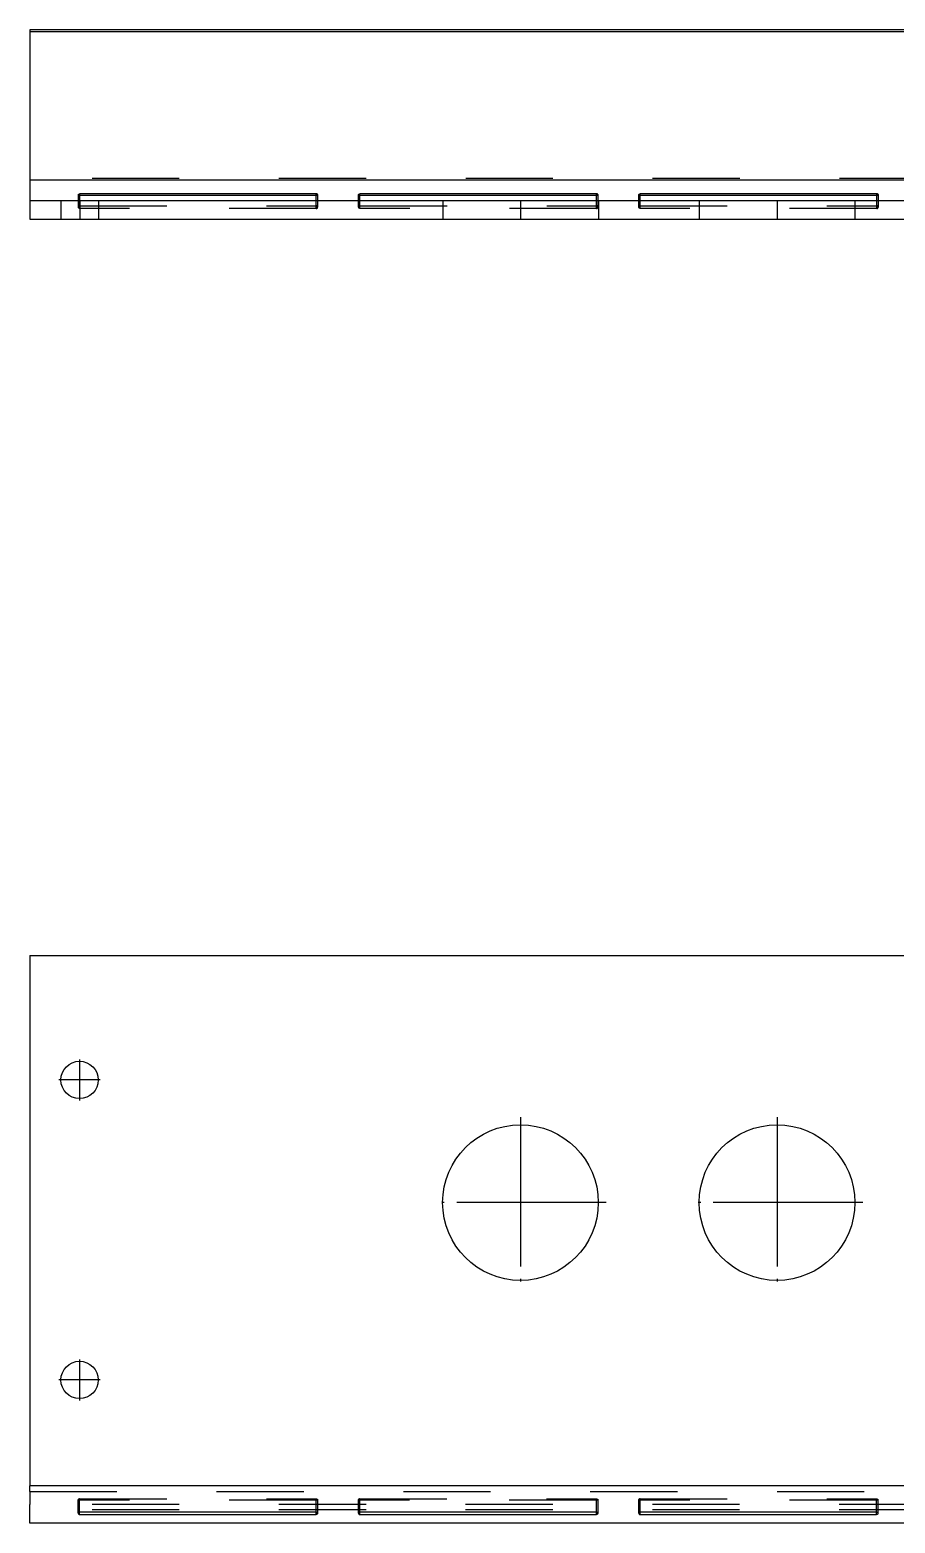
# Model space of a CAD drawing. Header units: millimetres. Extents: x 0 to 426, y 0 to 302.
# Drawn here: x 36.6 to 71.3, y 152.6 to 212.6 of the extents above; entities that cross this region are included whole.
import ezdxf

# ---------------------------------------------------------------- set-up
doc = ezdxf.new("R2010")
doc.units = ezdxf.units.MM
doc.linetypes.add('DASHED', pattern=[15, 7, -8])
doc.linetypes.add('DOT_CENTER', pattern=[14, 12, -1, 0, -1])
doc.layers.add('1', color=7, linetype='Continuous')

# ---------------------------------------------------------------- blocks, each defined once
blk = doc.blocks.new('plaat_achter__1', base_point=(73.17, 305.2))
at = {"color": 7, "linetype": 'Continuous'}
for p, q in [((73.17, 350.79), (73.17, 308.2)), ((73.17, 350.79), (370.17, 350.79)), ((73.17, 307.75), (73.17, 308.2)), ((73.17, 307.75), (73.17, 306.71)), ((73.17, 306.7), (73.17, 306.71)), ((73.17, 306.26), (73.17, 306.7)), ((73.17, 305.21), (73.17, 306.26)), ((96.17, 306.09), (77.17, 306.09)), ((77.17, 305.9), (96.17, 305.9)), ((118.67, 306.09), (99.67, 306.09)), ((99.67, 305.9), (118.67, 305.9)), ((141.17, 306.09), (122.17, 306.09)), ((122.17, 305.9), (141.17, 305.9)), ((73.17, 305.2), (73.17, 305.21)), ((370.17, 305.2), (73.17, 305.2))]:
    blk.add_line(p, q, dxfattribs=at)
at = {"color": 2, "linetype": 'Continuous'}
for p, q in [((370.17, 308.2), (73.17, 308.2)), ((77.17, 305.9), (77.17, 306.09)), ((96.17, 305.9), (96.17, 306.09)), ((99.67, 305.9), (99.67, 306.09)), ((118.67, 305.9), (118.67, 306.09)), ((122.17, 305.9), (122.17, 306.09)), ((141.17, 305.9), (141.17, 306.09))]:
    blk.add_line(p, q, dxfattribs=at)
at = {"color": 1, "linetype": 'DASHED'}
for p, q in [((73.17, 307.75), (370.17, 307.75)), ((77.17, 307.05), (77.17, 307.15)), ((77.17, 307.15), (96.17, 307.15)), ((77.17, 306.09), (77.17, 307.05)), ((96.17, 307.05), (77.17, 307.05)), ((96.17, 307.05), (96.17, 307.15)), ((96.17, 306.09), (96.17, 307.05)), ((99.67, 307.15), (118.67, 307.15)), ((99.67, 307.05), (99.67, 307.15)), ((99.67, 306.09), (99.67, 307.05)), ((118.67, 307.05), (99.67, 307.05)), ((118.67, 307.05), (118.67, 307.15)), ((118.67, 306.09), (118.67, 307.05)), ((122.17, 307.05), (122.17, 307.15)), ((122.17, 307.15), (141.17, 307.15)), ((122.17, 306.09), (122.17, 307.05)), ((141.17, 307.05), (122.17, 307.05)), ((141.17, 307.05), (141.17, 307.15)), ((141.17, 306.09), (141.17, 307.05)), ((370.17, 306.71), (73.17, 306.71)), ((370.17, 306.7), (73.17, 306.7)), ((370.17, 306.26), (73.17, 306.26)), ((370.17, 305.21), (73.17, 305.21))]:
    blk.add_line(p, q, dxfattribs=at)
at = {"color": 7, "linetype": 'Continuous'}
for centre, radius in [((77.17, 340.79), 1.5), ((112.57, 330.94), 6.25), ((133.17, 330.94), 6.25), ((77.17, 316.7), 1.5)]:
    blk.add_circle(centre, radius, dxfattribs=at)
at = {"color": 1, "linetype": 'DASHED'}
for points, knots in [([(77.17, 307.15), (77.17, 307.15), (77.16, 307.15), (77.15, 307.15), (77.14, 307.14), (77.14, 307.14), (77.13, 307.14), (77.12, 307.14), (77.11, 307.13), (77.1, 307.13), (77.1, 307.13), (77.09, 307.12), (77.09, 307.12), (77.08, 307.12), (77.08, 307.11), (77.08, 307.11), (77.07, 307.1), (77.07, 307.1), (77.07, 307.1), (77.07, 307.1)], [0, 0, 0, 0, 0.0122462, 0.0228725, 0.0317005, 0.0385265, 0.0499307, 0.0594703, 0.0671239, 0.0728366, 0.0802775, 0.0873982, 0.0944864, 0.1000042, 0.1052694, 0.111613, 0.1186982, 0.119616, 0.1205317, 0.1205317, 0.1205317, 0.1205317]), ([(77.07, 305.99), (77.07, 306.08), (77.07, 306.27), (77.07, 306.54), (77.07, 306.82), (77.07, 307), (77.07, 307.1)], [0, 0, 0, 0, 0.276479, 0.552958, 0.829437, 1.105916, 1.105916, 1.105916, 1.105916]), ([(77.07, 307.1), (77.07, 307.1), (77.07, 307.1), (77.07, 307.09), (77.08, 307.09), (77.08, 307.09), (77.08, 307.08), (77.08, 307.08), (77.09, 307.08), (77.09, 307.07), (77.1, 307.07), (77.1, 307.06), (77.11, 307.06), (77.12, 307.06), (77.13, 307.06), (77.14, 307.05), (77.14, 307.05), (77.15, 307.05), (77.16, 307.05), (77.17, 307.05), (77.17, 307.05)], [0, 0, 0, 0, 0.0009145, 0.00183, 0.0051044, 0.0092022, 0.0141892, 0.0202266, 0.024533, 0.030326, 0.0377182, 0.0468796, 0.0525224, 0.0600822, 0.0695409, 0.0809103, 0.0875359, 0.0962992, 0.1069827, 0.119391, 0.119391, 0.119391, 0.119391]), ([(96.17, 307.15), (96.18, 307.15), (96.19, 307.15), (96.2, 307.15), (96.21, 307.14), (96.21, 307.14), (96.22, 307.14), (96.23, 307.14), (96.24, 307.14), (96.25, 307.13), (96.25, 307.13), (96.26, 307.12), (96.26, 307.12), (96.27, 307.12), (96.27, 307.11), (96.27, 307.1), (96.27, 307.1), (96.27, 307.1), (96.27, 307.1), (96.27, 307.1)], [0, 0, 0, 0, 0.0122462, 0.0228725, 0.0317005, 0.0385265, 0.0450346, 0.053229, 0.062639, 0.0728358, 0.0810744, 0.0873975, 0.0944856, 0.1000035, 0.1067165, 0.1128822, 0.1187025, 0.1196204, 0.1205361, 0.1205361, 0.1205361, 0.1205361]), ([(96.27, 307.1), (96.27, 307.1), (96.27, 307.1), (96.27, 307.09), (96.27, 307.09), (96.27, 307.08), (96.27, 307.08), (96.26, 307.08), (96.26, 307.07), (96.25, 307.07), (96.25, 307.06), (96.24, 307.06), (96.23, 307.06), (96.22, 307.06), (96.22, 307.05), (96.21, 307.05), (96.2, 307.05), (96.19, 307.05), (96.18, 307.05), (96.18, 307.05), (96.17, 307.05)], [0, 0, 0, 0, 0.0009378, 0.00183, 0.0087933, 0.0150051, 0.020207, 0.0245134, 0.0303064, 0.0376986, 0.04686, 0.0525028, 0.0600626, 0.0695213, 0.0808907, 0.086013, 0.0925324, 0.1003346, 0.1093135, 0.1193728, 0.1193728, 0.1193728, 0.1193728]), ([(96.27, 307.1), (96.27, 307), (96.27, 306.82), (96.27, 306.54), (96.27, 306.27), (96.27, 306.08), (96.27, 305.99)], [0, 0, 0, 0, 0.276479, 0.552958, 0.829437, 1.105916, 1.105916, 1.105916, 1.105916]), ([(99.67, 307.15), (99.67, 307.15), (99.67, 307.15), (99.66, 307.15), (99.65, 307.14), (99.64, 307.14), (99.63, 307.14), (99.61, 307.14), (99.6, 307.13), (99.6, 307.13), (99.59, 307.12), (99.58, 307.12), (99.58, 307.11), (99.58, 307.11), (99.58, 307.1), (99.58, 307.1), (99.57, 307.1), (99.57, 307.1), (99.57, 307.1)], [0, 0, 0, 0, 0.0070994, 0.0161151, 0.0266978, 0.0385263, 0.0506727, 0.0621272, 0.0728322, 0.0827918, 0.0918287, 0.0999908, 0.1062457, 0.1113602, 0.1154928, 0.1187039, 0.1196217, 0.1205374, 0.1205374, 0.1205374, 0.1205374]), ([(99.57, 305.99), (99.57, 306.08), (99.57, 306.27), (99.57, 306.54), (99.57, 306.82), (99.57, 307), (99.57, 307.1)], [0, 0, 0, 0, 0.276479, 0.552958, 0.829437, 1.105916, 1.105916, 1.105916, 1.105916]), ([(99.57, 307.1), (99.57, 307.1), (99.57, 307.1), (99.58, 307.09), (99.58, 307.09), (99.58, 307.08), (99.58, 307.08), (99.59, 307.08), (99.59, 307.07), (99.6, 307.07), (99.6, 307.06), (99.61, 307.06), (99.63, 307.06), (99.64, 307.05), (99.66, 307.05), (99.67, 307.05), (99.67, 307.05)], [0, 0, 0, 0, 0.0009251, 0.00183, 0.0087933, 0.0150051, 0.020207, 0.0245134, 0.0303064, 0.0376986, 0.04686, 0.0574779, 0.0688436, 0.0808868, 0.09984, 0.1193572, 0.1193572, 0.1193572, 0.1193572]), ([(118.67, 307.15), (118.68, 307.15), (118.69, 307.15), (118.71, 307.14), (118.72, 307.14), (118.73, 307.14), (118.74, 307.13), (118.75, 307.13), (118.75, 307.13), (118.76, 307.12), (118.76, 307.12), (118.77, 307.12), (118.77, 307.11), (118.77, 307.1), (118.77, 307.1), (118.77, 307.1), (118.77, 307.1), (118.77, 307.1)], [0, 0, 0, 0, 0.0195616, 0.0385145, 0.0499189, 0.0594585, 0.0671122, 0.0728248, 0.0797019, 0.0873864, 0.0933943, 0.0999922, 0.1067051, 0.1128707, 0.118691, 0.1196001, 0.1205248, 0.1205248, 0.1205248, 0.1205248]), ([(118.77, 307.1), (118.77, 307.1), (118.77, 307.1), (118.77, 307.09), (118.77, 307.09), (118.77, 307.08), (118.77, 307.08), (118.76, 307.08), (118.76, 307.07), (118.75, 307.07), (118.75, 307.06), (118.74, 307.06), (118.72, 307.06), (118.71, 307.05), (118.7, 307.05), (118.69, 307.05), (118.68, 307.05), (118.68, 307.05), (118.67, 307.05)], [0, 0, 0, 0, 0.0009148, 0.0018297, 0.0075484, 0.0135982, 0.0202119, 0.0245183, 0.0303113, 0.0377035, 0.0468648, 0.0574826, 0.0688482, 0.0808913, 0.0927207, 0.1033225, 0.1123346, 0.1193714, 0.1193714, 0.1193714, 0.1193714]), ([(118.77, 307.1), (118.77, 307), (118.77, 306.82), (118.77, 306.54), (118.77, 306.27), (118.77, 306.08), (118.77, 305.99)], [0, 0, 0, 0, 0.276479, 0.552958, 0.829437, 1.105916, 1.105916, 1.105916, 1.105916]), ([(122.17, 307.15), (122.17, 307.15), (122.16, 307.15), (122.14, 307.14), (122.13, 307.14), (122.12, 307.14), (122.11, 307.14), (122.11, 307.13), (122.1, 307.13), (122.09, 307.12), (122.09, 307.12), (122.08, 307.12), (122.08, 307.11), (122.08, 307.1), (122.07, 307.1), (122.07, 307.1), (122.07, 307.1), (122.07, 307.1)], [0, 0, 0, 0, 0.0195614, 0.0385142, 0.0450223, 0.0532168, 0.0626268, 0.0728236, 0.0802646, 0.0873853, 0.0944735, 0.0999913, 0.1067043, 0.11287, 0.1186903, 0.1195834, 0.1205239, 0.1205239, 0.1205239, 0.1205239]), ([(122.07, 305.99), (122.07, 306.08), (122.07, 306.27), (122.07, 306.54), (122.07, 306.82), (122.07, 307), (122.07, 307.1)], [0, 0, 0, 0, 0.276479, 0.552958, 0.829437, 1.105916, 1.105916, 1.105916, 1.105916]), ([(122.07, 307.1), (122.07, 307.1), (122.07, 307.1), (122.07, 307.09), (122.08, 307.09), (122.08, 307.08), (122.08, 307.08), (122.09, 307.07), (122.1, 307.07), (122.1, 307.06), (122.11, 307.06), (122.12, 307.06), (122.13, 307.06), (122.14, 307.05), (122.16, 307.05), (122.17, 307.05), (122.17, 307.05)], [0, 0, 0, 0, 0.0009149, 0.0018299, 0.0087932, 0.015005, 0.020207, 0.0281621, 0.0370184, 0.0468508, 0.0524936, 0.0600533, 0.0695121, 0.0808814, 0.0998346, 0.1193517, 0.1193517, 0.1193517, 0.1193517]), ([(141.17, 307.15), (141.18, 307.15), (141.19, 307.15), (141.21, 307.14), (141.22, 307.14), (141.24, 307.14), (141.24, 307.13), (141.25, 307.13), (141.26, 307.12), (141.26, 307.12), (141.27, 307.12), (141.27, 307.11), (141.27, 307.11), (141.27, 307.1), (141.27, 307.1), (141.27, 307.1), (141.27, 307.1)], [0, 0, 0, 0, 0.0195616, 0.0385145, 0.050661, 0.0621156, 0.0728206, 0.0802615, 0.0873823, 0.0944704, 0.0999884, 0.1052534, 0.111597, 0.1186821, 0.119586, 0.1205159, 0.1205159, 0.1205159, 0.1205159]), ([(141.27, 307.1), (141.27, 307.1), (141.27, 307.1), (141.27, 307.09), (141.27, 307.09), (141.27, 307.08), (141.27, 307.08), (141.26, 307.07), (141.25, 307.07), (141.24, 307.06), (141.24, 307.06), (141.22, 307.06), (141.22, 307.05), (141.21, 307.05), (141.2, 307.05), (141.19, 307.05), (141.18, 307.05), (141.17, 307.05)], [0, 0, 0, 0, 0.0009147, 0.0018297, 0.008793, 0.0150049, 0.0202069, 0.0300645, 0.0392474, 0.0468467, 0.0574645, 0.0688301, 0.0808732, 0.0874988, 0.096262, 0.1069453, 0.1193534, 0.1193534, 0.1193534, 0.1193534]), ([(141.27, 307.1), (141.27, 307), (141.27, 306.82), (141.27, 306.54), (141.27, 306.27), (141.27, 306.08), (141.27, 305.99)], [0, 0, 0, 0, 0.276479, 0.552958, 0.829437, 1.105917, 1.105917, 1.105917, 1.105917])]:
    blk.add_open_spline(points, degree=3, knots=knots, dxfattribs=at)
at = {"color": 7, "linetype": 'Continuous'}
for points, knots in [([(77.17, 306.09), (77.17, 306.09), (77.17, 306.09), (77.17, 306.09), (77.15, 306.09), (77.14, 306.08), (77.13, 306.08), (77.12, 306.07), (77.11, 306.07), (77.1, 306.06), (77.1, 306.05), (77.09, 306.05), (77.09, 306.04), (77.08, 306.03), (77.08, 306.02), (77.08, 306.01), (77.07, 306), (77.07, 305.99), (77.07, 305.99)], [0, 0, 0, 0, 0.0021791, 0.0043588, 0.0218947, 0.0392468, 0.0482321, 0.0589094, 0.0687083, 0.0785599, 0.0883336, 0.0981435, 0.1070272, 0.1175936, 0.1272204, 0.1368536, 0.1455866, 0.1558993, 0.1558993, 0.1558993, 0.1558993]), ([(77.07, 305.99), (77.07, 305.99), (77.07, 305.98), (77.08, 305.97), (77.08, 305.96), (77.08, 305.95), (77.09, 305.95), (77.09, 305.94), (77.1, 305.93), (77.11, 305.92), (77.12, 305.91), (77.13, 305.91), (77.14, 305.9), (77.15, 305.9), (77.16, 305.9), (77.17, 305.9), (77.17, 305.9), (77.17, 305.9), (77.17, 305.9)], [0, 0, 0, 0, 0.008656, 0.0188566, 0.0282369, 0.0375999, 0.0461777, 0.0563406, 0.064943, 0.0751949, 0.0906248, 0.1035817, 0.113524, 0.1225101, 0.1342049, 0.148258, 0.1504373, 0.1526167, 0.1526167, 0.1526167, 0.1526167]), ([(96.17, 306.09), (96.18, 306.09), (96.18, 306.09), (96.18, 306.09), (96.2, 306.09), (96.21, 306.08), (96.23, 306.07), (96.24, 306.06), (96.25, 306.05), (96.26, 306.05), (96.26, 306.04), (96.27, 306.03), (96.27, 306.02), (96.27, 306.01), (96.27, 306), (96.27, 305.99), (96.27, 305.99)], [0, 0, 0, 0, 0.0021794, 0.0043588, 0.0218947, 0.0392468, 0.0588794, 0.0785136, 0.0874492, 0.098097, 0.1078125, 0.1175472, 0.1271741, 0.1368073, 0.1463313, 0.1558531, 0.1558531, 0.1558531, 0.1558531]), ([(96.27, 305.99), (96.27, 305.99), (96.27, 305.98), (96.27, 305.97), (96.27, 305.96), (96.27, 305.95), (96.26, 305.95), (96.26, 305.94), (96.25, 305.93), (96.25, 305.92), (96.24, 305.92), (96.23, 305.91), (96.22, 305.91), (96.21, 305.9), (96.2, 305.9), (96.18, 305.9), (96.18, 305.9), (96.18, 305.9), (96.17, 305.9)], [0, 0, 0, 0, 0.0094303, 0.0188568, 0.0274548, 0.0376, 0.0461777, 0.0563407, 0.0657848, 0.0751951, 0.0854437, 0.09425, 0.1030061, 0.1135382, 0.130804, 0.1482527, 0.1504321, 0.1526114, 0.1526114, 0.1526114, 0.1526114]), ([(99.67, 306.09), (99.67, 306.09), (99.67, 306.09), (99.67, 306.09), (99.65, 306.09), (99.64, 306.08), (99.63, 306.08), (99.62, 306.07), (99.61, 306.07), (99.6, 306.06), (99.6, 306.05), (99.59, 306.05), (99.59, 306.04), (99.58, 306.03), (99.58, 306.01), (99.58, 306), (99.57, 305.99)], [0, 0, 0, 0, 0.0021791, 0.0043588, 0.0218947, 0.0392468, 0.0482321, 0.0589094, 0.0696098, 0.0785597, 0.0874953, 0.0981431, 0.1078586, 0.1175934, 0.1367639, 0.1558518, 0.1558518, 0.1558518, 0.1558518]), ([(99.57, 305.99), (99.58, 305.98), (99.58, 305.97), (99.58, 305.95), (99.59, 305.94), (99.6, 305.93), (99.61, 305.92), (99.62, 305.91), (99.63, 305.91), (99.64, 305.9), (99.65, 305.9), (99.66, 305.9), (99.67, 305.9), (99.67, 305.9), (99.67, 305.9), (99.67, 305.9)], [0, 0, 0, 0, 0.0187777, 0.0375501, 0.0562791, 0.0750961, 0.0837632, 0.094151, 0.1045463, 0.1134392, 0.1224253, 0.1341202, 0.1481733, 0.1503525, 0.152532, 0.152532, 0.152532, 0.152532]), ([(118.67, 306.09), (118.68, 306.09), (118.68, 306.09), (118.68, 306.09), (118.7, 306.09), (118.71, 306.08), (118.72, 306.08), (118.73, 306.07), (118.74, 306.07), (118.75, 306.06), (118.75, 306.05), (118.76, 306.05), (118.76, 306.04), (118.77, 306.03), (118.77, 306.02), (118.77, 306.01), (118.77, 306), (118.77, 305.99), (118.77, 305.99)], [0, 0, 0, 0, 0.0021795, 0.0043591, 0.0218951, 0.0392472, 0.0499321, 0.05891, 0.0678783, 0.0785604, 0.0892466, 0.0981441, 0.1070277, 0.1175943, 0.1281197, 0.1368543, 0.1463784, 0.1559004, 0.1559004, 0.1559004, 0.1559004]), ([(118.77, 305.99), (118.77, 305.98), (118.77, 305.97), (118.77, 305.96), (118.76, 305.94), (118.75, 305.93), (118.75, 305.92), (118.74, 305.92), (118.73, 305.91), (118.72, 305.91), (118.71, 305.9), (118.7, 305.9), (118.69, 305.9), (118.68, 305.9), (118.68, 305.9), (118.68, 305.9), (118.67, 305.9)], [0, 0, 0, 0, 0.0187785, 0.0375497, 0.0527078, 0.0653801, 0.0751289, 0.0837958, 0.0941836, 0.1029396, 0.1134717, 0.1224578, 0.1341526, 0.1482057, 0.1503849, 0.1525641, 0.1525641, 0.1525641, 0.1525641]), ([(122.17, 306.09), (122.17, 306.09), (122.17, 306.09), (122.17, 306.09), (122.16, 306.09), (122.15, 306.09), (122.14, 306.08), (122.13, 306.08), (122.12, 306.07), (122.11, 306.07), (122.1, 306.06), (122.1, 306.05), (122.09, 306.05), (122.09, 306.04), (122.08, 306.03), (122.08, 306.01), (122.08, 306), (122.07, 305.99)], [0, 0, 0, 0, 0.0021792, 0.0043589, 0.0134893, 0.0252367, 0.0392703, 0.0482555, 0.0589329, 0.0687319, 0.0785834, 0.0892696, 0.0981669, 0.1087952, 0.117617, 0.136787, 0.1558755, 0.1558755, 0.1558755, 0.1558755]), ([(122.07, 305.99), (122.07, 305.99), (122.07, 305.98), (122.08, 305.97), (122.08, 305.96), (122.08, 305.95), (122.09, 305.94), (122.1, 305.92), (122.12, 305.91), (122.13, 305.9), (122.15, 305.9), (122.16, 305.9), (122.17, 305.9), (122.17, 305.9), (122.17, 305.9), (122.17, 305.9)], [0, 0, 0, 0, 0.0086552, 0.0188565, 0.0274545, 0.0375997, 0.0563288, 0.0751456, 0.0942387, 0.1134445, 0.1273609, 0.1390816, 0.1481785, 0.1503577, 0.1525371, 0.1525371, 0.1525371, 0.1525371]), ([(141.17, 306.09), (141.18, 306.09), (141.18, 306.09), (141.18, 306.09), (141.19, 306.09), (141.2, 306.09), (141.21, 306.08), (141.22, 306.08), (141.23, 306.07), (141.24, 306.07), (141.25, 306.06), (141.25, 306.05), (141.26, 306.05), (141.26, 306.04), (141.27, 306.03), (141.27, 306.02), (141.27, 306.01), (141.27, 306), (141.27, 305.99), (141.27, 305.99)], [0, 0, 0, 0, 0.0021793, 0.0043591, 0.0182609, 0.0300067, 0.0392707, 0.0499555, 0.0589334, 0.0679018, 0.0785839, 0.0892701, 0.0981675, 0.1070512, 0.1176178, 0.127245, 0.136878, 0.1464013, 0.155924, 0.155924, 0.155924, 0.155924]), ([(141.27, 305.99), (141.27, 305.98), (141.27, 305.97), (141.27, 305.96), (141.26, 305.95), (141.26, 305.94), (141.25, 305.93), (141.25, 305.92), (141.24, 305.92), (141.23, 305.91), (141.22, 305.91), (141.21, 305.9), (141.2, 305.9), (141.19, 305.9), (141.18, 305.9), (141.18, 305.9), (141.18, 305.9), (141.17, 305.9)], [0, 0, 0, 0, 0.0187785, 0.0375497, 0.0469336, 0.0562904, 0.0664345, 0.0751444, 0.0838114, 0.0941992, 0.1045943, 0.1134872, 0.1274036, 0.1391242, 0.1482211, 0.1504003, 0.1525795, 0.1525795, 0.1525795, 0.1525795])]:
    blk.add_open_spline(points, degree=3, knots=knots, dxfattribs=at)
at = {"layer": '1', "color": 30, "linetype": 'DOT_CENTER', "true_color": 0xff8000}
for p, q in [((77.17, 342.44), (77.17, 339.14)), ((78.82, 340.79), (75.52, 340.79)), ((112.57, 337.81), (112.57, 324.06)), ((133.17, 337.81), (133.17, 324.06)), ((119.45, 330.94), (105.7, 330.94)), ((140.05, 330.94), (126.3, 330.94)), ((77.17, 318.35), (77.17, 315.05)), ((78.82, 316.7), (75.52, 316.7))]:
    blk.add_line(p, q, dxfattribs=at)
blk = doc.blocks.new('Front1', base_point=(221.68, 328))
blk.add_blockref('plaat_achter__1', (73.17, 305.2))
blk = doc.blocks.new('plaat_achter__3', base_point=(73.17, 409.89))
at = {"color": 7, "linetype": 'Continuous'}
for p, q in [((370.17, 425.1), (73.17, 425.1)), ((73.17, 425.1), (73.17, 424.97)), ((73.17, 424.97), (370.17, 424.97)), ((73.17, 424.97), (73.17, 413.15)), ((73.17, 413.15), (73.17, 413.02)), ((73.17, 413.02), (73.17, 411.39)), ((73.17, 411.39), (73.17, 409.89)), ((73.17, 411.39), (75.67, 411.39)), ((75.67, 411.39), (78.67, 411.39)), ((96.17, 411.93), (77.17, 411.93)), ((77.17, 411.82), (96.17, 411.82)), ((78.67, 411.39), (106.32, 411.39)), ((118.67, 411.93), (99.67, 411.93)), ((99.67, 411.82), (118.67, 411.82)), ((106.32, 411.39), (118.82, 411.39)), ((118.82, 411.39), (126.92, 411.39)), ((141.17, 411.93), (122.17, 411.93)), ((122.17, 411.82), (141.17, 411.82)), ((126.92, 411.39), (139.42, 411.39)), ((139.42, 411.39), (168.17, 411.39)), ((73.17, 409.89), (75.67, 409.89)), ((75.67, 409.89), (78.67, 409.89)), ((78.67, 409.89), (106.32, 409.89)), ((106.32, 409.89), (118.82, 409.89)), ((118.82, 409.89), (126.92, 409.89)), ((126.92, 409.89), (139.42, 409.89)), ((139.42, 409.89), (168.17, 409.89))]:
    blk.add_line(p, q, dxfattribs=at)
at = {"color": 1, "linetype": 'DASHED'}
for p, q in [((370.17, 413.15), (73.17, 413.15)), ((75.67, 411.39), (75.67, 409.89)), ((77.17, 410.97), (77.17, 411.82)), ((78.67, 411.39), (78.67, 409.89)), ((96.17, 410.97), (96.17, 411.82)), ((99.67, 410.97), (99.67, 411.82)), ((106.32, 411.39), (106.32, 409.89)), ((118.67, 410.97), (118.67, 411.82)), ((118.82, 411.39), (118.82, 409.89)), ((122.17, 410.97), (122.17, 411.82)), ((126.92, 411.39), (126.92, 409.89)), ((139.42, 411.39), (139.42, 409.89)), ((141.17, 410.97), (141.17, 411.82)), ((77.17, 410.97), (96.17, 410.97)), ((77.17, 410.76), (77.17, 410.97)), ((96.17, 410.76), (77.17, 410.76)), ((96.17, 410.76), (96.17, 410.97)), ((99.67, 410.97), (118.67, 410.97)), ((99.67, 410.76), (99.67, 410.97)), ((118.67, 410.76), (99.67, 410.76)), ((118.67, 410.76), (118.67, 410.97)), ((122.17, 410.76), (122.17, 410.97)), ((122.17, 410.97), (141.17, 410.97)), ((141.17, 410.76), (122.17, 410.76)), ((141.17, 410.76), (141.17, 410.97))]:
    blk.add_line(p, q, dxfattribs=at)
at = {"color": 2, "linetype": 'Continuous'}
for p, q in [((370.17, 413.02), (73.17, 413.02)), ((77.17, 411.82), (77.17, 411.93)), ((96.17, 411.82), (96.17, 411.93)), ((99.67, 411.82), (99.67, 411.93)), ((118.67, 411.82), (118.67, 411.93)), ((122.17, 411.82), (122.17, 411.93)), ((141.17, 411.82), (141.17, 411.93))]:
    blk.add_line(p, q, dxfattribs=at)
at = {"color": 7, "linetype": 'Continuous'}
for points, knots in [([(77.07, 411.87), (77.07, 411.87), (77.07, 411.87), (77.07, 411.88), (77.08, 411.88), (77.08, 411.89), (77.08, 411.89), (77.09, 411.9), (77.09, 411.9), (77.1, 411.91), (77.1, 411.91), (77.11, 411.91), (77.12, 411.92), (77.13, 411.92), (77.14, 411.92), (77.14, 411.92), (77.15, 411.92), (77.16, 411.93), (77.17, 411.93), (77.17, 411.93)], [0, 0, 0, 0, 0.001002, 0.0020004, 0.0083236, 0.0149511, 0.0220698, 0.0265374, 0.0326542, 0.0404694, 0.0501027, 0.0559062, 0.0636501, 0.073267, 0.0847288, 0.0915618, 0.1004017, 0.1110402, 0.1232994, 0.1232994, 0.1232994, 0.1232994]), ([(77.17, 411.82), (77.17, 411.82), (77.16, 411.82), (77.14, 411.82), (77.13, 411.83), (77.12, 411.83), (77.11, 411.83), (77.1, 411.84), (77.1, 411.84), (77.09, 411.85), (77.08, 411.85), (77.08, 411.86), (77.08, 411.86), (77.07, 411.87), (77.07, 411.87), (77.07, 411.87), (77.07, 411.87)], [0, 0, 0, 0, 0.0195242, 0.0385123, 0.0499362, 0.0594743, 0.0671275, 0.0728617, 0.0829104, 0.0920583, 0.1003873, 0.1074099, 0.1139305, 0.1201607, 0.1211594, 0.1221577, 0.1221577, 0.1221577, 0.1221577]), ([(96.27, 411.87), (96.27, 411.87), (96.27, 411.87), (96.27, 411.88), (96.27, 411.88), (96.27, 411.89), (96.27, 411.89), (96.26, 411.9), (96.25, 411.91), (96.25, 411.91), (96.24, 411.91), (96.23, 411.92), (96.22, 411.92), (96.21, 411.92), (96.21, 411.92), (96.2, 411.92), (96.19, 411.93), (96.18, 411.93), (96.17, 411.93)], [0, 0, 0, 0, 0.0010212, 0.0020004, 0.0083236, 0.0149511, 0.0220698, 0.0305945, 0.0399167, 0.0500935, 0.0558969, 0.0636408, 0.0732578, 0.0847195, 0.0915526, 0.1003924, 0.1110309, 0.1232901, 0.1232901, 0.1232901, 0.1232901]), ([(96.17, 411.82), (96.18, 411.82), (96.18, 411.82), (96.19, 411.82), (96.2, 411.82), (96.21, 411.82), (96.22, 411.83), (96.23, 411.83), (96.24, 411.83), (96.25, 411.84), (96.25, 411.84), (96.26, 411.84), (96.27, 411.85), (96.27, 411.86), (96.27, 411.86), (96.27, 411.87), (96.27, 411.87), (96.27, 411.87), (96.27, 411.87)], [0, 0, 0, 0, 0.0070416, 0.0160563, 0.0266669, 0.0385244, 0.0499484, 0.0594865, 0.0671397, 0.0728738, 0.0806053, 0.0900699, 0.1003953, 0.1074179, 0.1139385, 0.1201688, 0.1211674, 0.1221657, 0.1221657, 0.1221657, 0.1221657]), ([(99.57, 411.87), (99.57, 411.87), (99.57, 411.87), (99.57, 411.88), (99.58, 411.88), (99.58, 411.88), (99.58, 411.89), (99.58, 411.89), (99.59, 411.9), (99.59, 411.9), (99.6, 411.91), (99.6, 411.91), (99.61, 411.91), (99.63, 411.92), (99.63, 411.92), (99.64, 411.92), (99.65, 411.92), (99.66, 411.93), (99.67, 411.93), (99.67, 411.93)], [0, 0, 0, 0, 0.0009845, 0.0020004, 0.0055073, 0.0099849, 0.0154669, 0.022083, 0.0289842, 0.0352068, 0.0417076, 0.0501161, 0.0609775, 0.072534, 0.0847373, 0.0915703, 0.1004102, 0.1110487, 0.1233079, 0.1233079, 0.1233079, 0.1233079]), ([(99.67, 411.82), (99.67, 411.82), (99.66, 411.82), (99.65, 411.82), (99.64, 411.82), (99.64, 411.82), (99.63, 411.83), (99.62, 411.83), (99.61, 411.83), (99.6, 411.84), (99.6, 411.84), (99.59, 411.84), (99.59, 411.85), (99.58, 411.85), (99.58, 411.86), (99.58, 411.86), (99.57, 411.87), (99.57, 411.87), (99.57, 411.87), (99.57, 411.87)], [0, 0, 0, 0, 0.0123949, 0.0230801, 0.0318632, 0.0385246, 0.0499485, 0.0594866, 0.0671399, 0.072874, 0.082245, 0.0898699, 0.0958967, 0.1004093, 0.1074319, 0.1139525, 0.1201828, 0.1211813, 0.1221798, 0.1221798, 0.1221798, 0.1221798]), ([(118.77, 411.87), (118.77, 411.87), (118.77, 411.87), (118.77, 411.88), (118.77, 411.88), (118.77, 411.89), (118.77, 411.89), (118.76, 411.9), (118.75, 411.91), (118.75, 411.91), (118.74, 411.91), (118.73, 411.92), (118.72, 411.92), (118.71, 411.92), (118.71, 411.92), (118.7, 411.92), (118.69, 411.93), (118.68, 411.93), (118.67, 411.93)], [0, 0, 0, 0, 0.0009991, 0.0020001, 0.0083233, 0.0149509, 0.0220697, 0.0305944, 0.0399166, 0.0500933, 0.0590393, 0.0666992, 0.0745866, 0.0847192, 0.0915522, 0.100392, 0.1110303, 0.1232894, 0.1232894, 0.1232894, 0.1232894]), ([(118.67, 411.82), (118.68, 411.82), (118.69, 411.82), (118.7, 411.82), (118.71, 411.82), (118.71, 411.82), (118.72, 411.83), (118.73, 411.83), (118.74, 411.83), (118.75, 411.84), (118.75, 411.84), (118.76, 411.85), (118.77, 411.85), (118.77, 411.86), (118.77, 411.86), (118.77, 411.87), (118.77, 411.87), (118.77, 411.87), (118.77, 411.87)], [0, 0, 0, 0, 0.012395, 0.0230804, 0.0318636, 0.038525, 0.0499491, 0.0594873, 0.0671405, 0.0728747, 0.0829235, 0.0920714, 0.1004004, 0.1074229, 0.1139434, 0.1201736, 0.1211489, 0.1221709, 0.1221709, 0.1221709, 0.1221709]), ([(122.07, 411.87), (122.07, 411.87), (122.07, 411.87), (122.07, 411.88), (122.08, 411.88), (122.08, 411.89), (122.08, 411.89), (122.09, 411.9), (122.09, 411.9), (122.1, 411.91), (122.1, 411.91), (122.11, 411.91), (122.12, 411.92), (122.13, 411.92), (122.14, 411.92), (122.16, 411.93), (122.17, 411.93), (122.17, 411.93)], [0, 0, 0, 0, 0.0009993, 0.0020004, 0.0083235, 0.0149511, 0.0220698, 0.0265374, 0.0326542, 0.0404693, 0.0501027, 0.0590488, 0.0667088, 0.0745962, 0.0847288, 0.1037231, 0.1232849, 0.1232849, 0.1232849, 0.1232849]), ([(122.17, 411.82), (122.17, 411.82), (122.16, 411.82), (122.14, 411.82), (122.13, 411.83), (122.12, 411.83), (122.11, 411.83), (122.1, 411.84), (122.1, 411.84), (122.09, 411.85), (122.08, 411.85), (122.08, 411.86), (122.08, 411.86), (122.07, 411.87), (122.07, 411.87), (122.07, 411.87), (122.07, 411.87)], [0, 0, 0, 0, 0.0195243, 0.0385124, 0.0452086, 0.0534535, 0.0628044, 0.0728611, 0.0829099, 0.0920578, 0.1003867, 0.1058962, 0.112573, 0.1201557, 0.1211711, 0.1221528, 0.1221528, 0.1221528, 0.1221528]), ([(141.27, 411.87), (141.27, 411.87), (141.27, 411.87), (141.27, 411.88), (141.27, 411.88), (141.27, 411.88), (141.27, 411.89), (141.27, 411.89), (141.26, 411.9), (141.26, 411.9), (141.25, 411.91), (141.25, 411.91), (141.24, 411.91), (141.23, 411.92), (141.22, 411.92), (141.21, 411.92), (141.19, 411.93), (141.18, 411.93), (141.17, 411.93)], [0, 0, 0, 0, 0.0009991, 0.0020001, 0.0055069, 0.0099846, 0.0154667, 0.0220829, 0.0265506, 0.0326673, 0.0404824, 0.0501157, 0.0590617, 0.0667217, 0.0746091, 0.0847417, 0.1037358, 0.1232974, 0.1232974, 0.1232974, 0.1232974]), ([(141.17, 411.82), (141.18, 411.82), (141.18, 411.82), (141.19, 411.82), (141.2, 411.82), (141.21, 411.82), (141.22, 411.83), (141.24, 411.83), (141.24, 411.84), (141.25, 411.84), (141.26, 411.84), (141.27, 411.85), (141.27, 411.86), (141.27, 411.86), (141.27, 411.87), (141.27, 411.87), (141.27, 411.87), (141.27, 411.87)], [0, 0, 0, 0, 0.0070416, 0.0160564, 0.0266671, 0.0385248, 0.0506323, 0.0621, 0.07287, 0.0806014, 0.0900661, 0.1003915, 0.105901, 0.1125777, 0.1201604, 0.1211372, 0.1221577, 0.1221577, 0.1221577, 0.1221577])]:
    blk.add_open_spline(points, degree=3, knots=knots, dxfattribs=at)
at = {"color": 1, "linetype": 'DASHED'}
for points, knots in [([(77.07, 410.86), (77.07, 410.94), (77.07, 411.11), (77.07, 411.37), (77.07, 411.62), (77.07, 411.79), (77.07, 411.87)], [0, 0, 0, 0, 0.253346, 0.506693, 0.760039, 1.013385, 1.013385, 1.013385, 1.013385]), ([(118.77, 411.87), (118.77, 411.79), (118.77, 411.62), (118.77, 411.37), (118.77, 411.11), (118.77, 410.94), (118.77, 410.86)], [0, 0, 0, 0, 0.253346, 0.506692, 0.760039, 1.013385, 1.013385, 1.013385, 1.013385]), ([(122.07, 410.86), (122.07, 410.94), (122.07, 411.11), (122.07, 411.37), (122.07, 411.62), (122.07, 411.79), (122.07, 411.87)], [0, 0, 0, 0, 0.253346, 0.506693, 0.760039, 1.013385, 1.013385, 1.013385, 1.013385]), ([(141.27, 411.87), (141.27, 411.79), (141.27, 411.62), (141.27, 411.37), (141.27, 411.11), (141.27, 410.94), (141.27, 410.86)], [0, 0, 0, 0, 0.253346, 0.506692, 0.760039, 1.013385, 1.013385, 1.013385, 1.013385]), ([(77.07, 410.86), (77.07, 410.86), (77.08, 410.87), (77.08, 410.88), (77.08, 410.89), (77.08, 410.9), (77.09, 410.91), (77.09, 410.92), (77.1, 410.93), (77.1, 410.93), (77.11, 410.94), (77.12, 410.95), (77.13, 410.95), (77.14, 410.96), (77.15, 410.96), (77.17, 410.97), (77.17, 410.97), (77.17, 410.97), (77.17, 410.97)], [0, 0, 0, 0, 0.0112443, 0.0207471, 0.0311813, 0.0415688, 0.0528862, 0.0623403, 0.0735785, 0.0829401, 0.0931705, 0.103279, 0.1124692, 0.1233258, 0.1408207, 0.158379, 0.1605589, 0.1627381, 0.1627381, 0.1627381, 0.1627381]), ([(77.17, 410.76), (77.17, 410.76), (77.17, 410.76), (77.17, 410.76), (77.16, 410.76), (77.15, 410.76), (77.14, 410.76), (77.13, 410.77), (77.12, 410.77), (77.11, 410.78), (77.1, 410.79), (77.1, 410.79), (77.09, 410.8), (77.09, 410.81), (77.08, 410.82), (77.08, 410.83), (77.08, 410.84), (77.08, 410.85), (77.07, 410.86), (77.07, 410.86)], [0, 0, 0, 0, 0.0021792, 0.0043588, 0.0134617, 0.0252199, 0.0392629, 0.0490583, 0.0589429, 0.0696709, 0.0787071, 0.0894878, 0.0986148, 0.1094856, 0.1187234, 0.128019, 0.1390676, 0.1484452, 0.1596411, 0.1596411, 0.1596411, 0.1596411]), ([(96.27, 410.86), (96.27, 410.86), (96.27, 410.87), (96.27, 410.88), (96.27, 410.89), (96.27, 410.9), (96.26, 410.92), (96.25, 410.93), (96.23, 410.95), (96.21, 410.96), (96.2, 410.96), (96.18, 410.97), (96.18, 410.97), (96.18, 410.97), (96.17, 410.97)], [0, 0, 0, 0, 0.009443, 0.0207471, 0.0320656, 0.0415686, 0.0623465, 0.0828947, 0.1032142, 0.1232301, 0.140725, 0.1582833, 0.160463, 0.1626425, 0.1626425, 0.1626425, 0.1626425]), ([(96.17, 410.76), (96.18, 410.76), (96.18, 410.76), (96.18, 410.76), (96.2, 410.76), (96.21, 410.76), (96.22, 410.77), (96.23, 410.77), (96.24, 410.78), (96.25, 410.79), (96.25, 410.79), (96.26, 410.8), (96.26, 410.81), (96.27, 410.82), (96.27, 410.84), (96.27, 410.85), (96.27, 410.86)], [0, 0, 0, 0, 0.0021792, 0.0043588, 0.0218392, 0.0392396, 0.0482687, 0.0589195, 0.0687492, 0.0786838, 0.0894645, 0.0985915, 0.1086031, 0.1187003, 0.1390715, 0.159572, 0.159572, 0.159572, 0.159572]), ([(99.57, 410.86), (99.58, 410.87), (99.58, 410.88), (99.58, 410.9), (99.59, 410.92), (99.6, 410.93), (99.61, 410.94), (99.62, 410.95), (99.63, 410.95), (99.64, 410.96), (99.65, 410.96), (99.66, 410.97), (99.67, 410.97), (99.67, 410.97), (99.67, 410.97), (99.67, 410.97)], [0, 0, 0, 0, 0.0207843, 0.0415247, 0.0623026, 0.0828508, 0.0930813, 0.1031897, 0.11238, 0.1232366, 0.1373979, 0.1491851, 0.1583169, 0.1604966, 0.1626761, 0.1626761, 0.1626761, 0.1626761]), ([(99.67, 410.76), (99.67, 410.76), (99.67, 410.76), (99.67, 410.76), (99.66, 410.76), (99.65, 410.76), (99.64, 410.76), (99.63, 410.77), (99.62, 410.77), (99.61, 410.78), (99.6, 410.79), (99.6, 410.79), (99.59, 410.8), (99.58, 410.82), (99.58, 410.83), (99.58, 410.84), (99.57, 410.85), (99.57, 410.86), (99.57, 410.86)], [0, 0, 0, 0, 0.0021792, 0.0043588, 0.0184117, 0.0301657, 0.0392629, 0.0490583, 0.058943, 0.0687727, 0.0787073, 0.088914, 0.1023801, 0.1187086, 0.1288523, 0.139053, 0.1501818, 0.1596264, 0.1596264, 0.1596264, 0.1596264]), ([(118.77, 410.86), (118.77, 410.86), (118.77, 410.87), (118.77, 410.88), (118.77, 410.89), (118.77, 410.9), (118.76, 410.91), (118.76, 410.92), (118.75, 410.93), (118.75, 410.93), (118.74, 410.94), (118.73, 410.95), (118.72, 410.95), (118.71, 410.96), (118.7, 410.96), (118.68, 410.97), (118.68, 410.97), (118.68, 410.97), (118.67, 410.97)], [0, 0, 0, 0, 0.0112474, 0.0207469, 0.032065, 0.0415682, 0.0519939, 0.0623397, 0.072693, 0.0829394, 0.09317, 0.1032781, 0.1133611, 0.123325, 0.1408198, 0.1583781, 0.1605579, 0.1627369, 0.1627369, 0.1627369, 0.1627369]), ([(118.67, 410.76), (118.68, 410.76), (118.68, 410.76), (118.68, 410.76), (118.69, 410.76), (118.7, 410.76), (118.71, 410.76), (118.72, 410.77), (118.73, 410.77), (118.74, 410.78), (118.75, 410.79), (118.76, 410.8), (118.77, 410.82), (118.77, 410.83), (118.77, 410.84), (118.77, 410.85), (118.77, 410.86), (118.77, 410.86)], [0, 0, 0, 0, 0.0021794, 0.0043591, 0.018412, 0.0301661, 0.0392633, 0.049968, 0.0589433, 0.0696714, 0.0787077, 0.098582, 0.118676, 0.1279714, 0.1390204, 0.1483975, 0.1595941, 0.1595941, 0.1595941, 0.1595941]), ([(122.07, 410.86), (122.07, 410.86), (122.07, 410.87), (122.08, 410.88), (122.08, 410.89), (122.08, 410.9), (122.09, 410.91), (122.09, 410.92), (122.1, 410.93), (122.1, 410.94), (122.11, 410.94), (122.12, 410.95), (122.13, 410.95), (122.14, 410.96), (122.15, 410.96), (122.16, 410.97), (122.17, 410.97), (122.17, 410.97), (122.17, 410.97), (122.17, 410.97)], [0, 0, 0, 0, 0.0103798, 0.0207472, 0.0302239, 0.0415687, 0.0510348, 0.0623402, 0.0735783, 0.0829399, 0.0940347, 0.1032786, 0.1133615, 0.1233256, 0.1374869, 0.149274, 0.1584059, 0.1605858, 0.162765, 0.162765, 0.162765, 0.162765]), ([(122.17, 410.76), (122.17, 410.76), (122.17, 410.76), (122.17, 410.76), (122.16, 410.76), (122.15, 410.76), (122.14, 410.76), (122.13, 410.77), (122.12, 410.78), (122.11, 410.78), (122.1, 410.79), (122.09, 410.8), (122.09, 410.81), (122.08, 410.82), (122.08, 410.84), (122.07, 410.85), (122.07, 410.86)], [0, 0, 0, 0, 0.0021793, 0.0043588, 0.0134618, 0.02522, 0.039263, 0.049337, 0.0626295, 0.0786918, 0.0894725, 0.0985995, 0.1086112, 0.1187083, 0.1390789, 0.1595801, 0.1595801, 0.1595801, 0.1595801]), ([(141.27, 410.86), (141.27, 410.86), (141.27, 410.87), (141.27, 410.88), (141.27, 410.89), (141.27, 410.9), (141.26, 410.92), (141.25, 410.93), (141.23, 410.95), (141.22, 410.96), (141.2, 410.96), (141.19, 410.97), (141.18, 410.97), (141.18, 410.97), (141.18, 410.97), (141.17, 410.97)], [0, 0, 0, 0, 0.0112474, 0.0207469, 0.0311814, 0.0415684, 0.0623461, 0.0828941, 0.1032134, 0.123229, 0.1325752, 0.144381, 0.1583092, 0.160489, 0.162668, 0.162668, 0.162668, 0.162668]), ([(141.17, 410.76), (141.18, 410.76), (141.18, 410.76), (141.18, 410.76), (141.2, 410.76), (141.21, 410.76), (141.22, 410.77), (141.23, 410.78), (141.25, 410.79), (141.26, 410.8), (141.27, 410.82), (141.27, 410.83), (141.27, 410.84), (141.27, 410.85), (141.27, 410.86), (141.27, 410.86)], [0, 0, 0, 0, 0.0021796, 0.0043591, 0.0218395, 0.03924, 0.049314, 0.0626067, 0.0786691, 0.0985434, 0.1186374, 0.1279328, 0.1389819, 0.1483591, 0.1595555, 0.1595555, 0.1595555, 0.1595555])]:
    blk.add_open_spline(points, degree=3, knots=knots, dxfattribs=at)
for points in [[(96.27, 411.87), (96.27, 411.79), (96.27, 411.62), (96.27, 411.37), (96.27, 411.11), (96.27, 410.94), (96.27, 410.86)], [(99.57, 410.86), (99.57, 410.94), (99.57, 411.11), (99.57, 411.37), (99.57, 411.62), (99.57, 411.79), (99.57, 411.87)]]:
    blk.add_open_spline(points, degree=3, dxfattribs=at)
at = {"layer": '1', "color": 30, "linetype": 'DOT_CENTER', "true_color": 0xff8000}
for p, q in [((77.17, 411.39), (77.17, 409.89)), ((112.57, 411.39), (112.57, 409.89)), ((133.17, 411.39), (133.17, 409.89))]:
    blk.add_line(p, q, dxfattribs=at)
blk = doc.blocks.new('Top1', base_point=(221.67, 417.49))
blk.add_blockref('plaat_achter__3', (73.17, 409.89))

msp = doc.modelspace()

# ---------------------------------------------------------------- block references
at = {"xscale": 0.5, "yscale": 0.5, "zscale": 0.5}
for name, p in [('Top1', (110.837, 208.747)), ('Front1', (110.837, 164))]:
    msp.add_blockref(name, p, dxfattribs=at)

doc.saveas('drawing.dxf')
